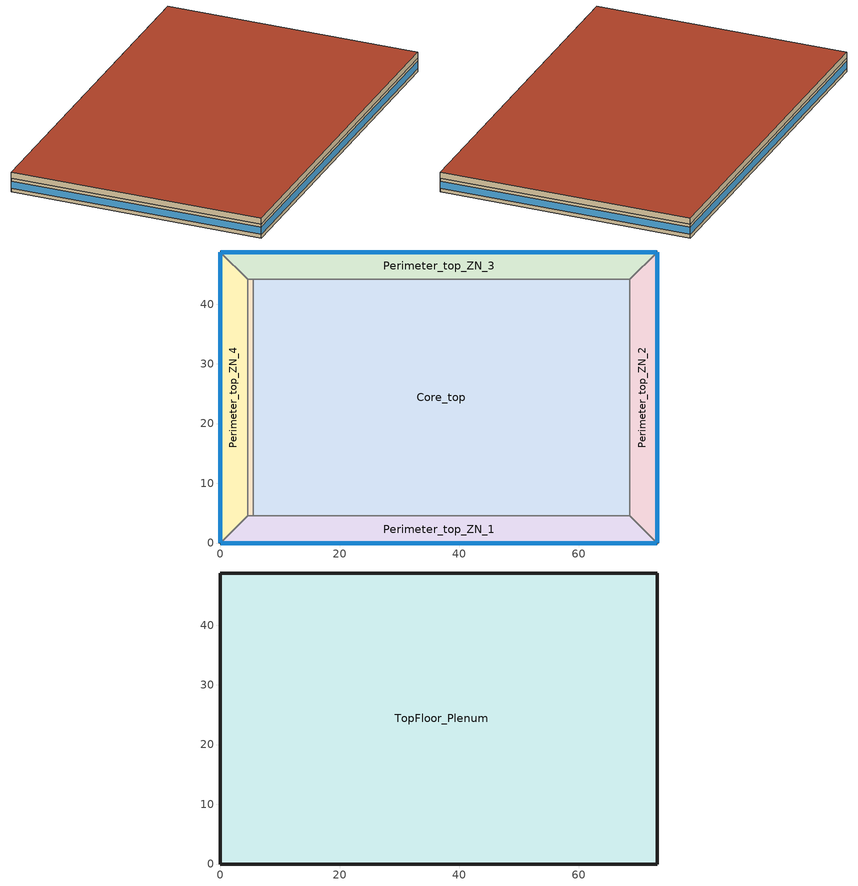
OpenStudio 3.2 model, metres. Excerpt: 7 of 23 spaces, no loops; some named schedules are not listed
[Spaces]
DataCenter_top_ZN_6
 floor adiabatic (BTAP-Int-Wall): 5.49,44.16 5.49,4.57 4.57,4.57 4.57,44.16 z43.6
 wall to Perimeter_top_ZN_4: 4.57,44.16 4.57,4.57 z43.6:46.34
 wall to Core_top: 5.49,4.57 5.49,44.16 z43.6:46.34
 wall to Perimeter_top_ZN_3: 5.49,44.16 4.57,44.16 z43.6:46.34
 wall to Perimeter_top_ZN_1: 4.57,4.57 5.49,4.57 z43.6:46.34
Perimeter_top_ZN_3
 floor adiabatic (BTAP-Int-Wall): 73.11,48.74 68.53,44.16 4.57,44.16 0,48.74 z43.6
 wall outside: 73.11,48.74 0,48.74 z43.6:46.34
 wall to Core_top: 5.49,44.16 68.53,44.16 z43.6:46.34
 wall to Perimeter_top_ZN_2: 68.53,44.16 73.11,48.74 z43.6:46.34
 wall to Perimeter_top_ZN_4: 0,48.74 4.57,44.16 z43.6:46.34
 window (BTAP-Ext-FixedWindow:U=0.220 SHGC=0.600): 73.08,48.74 0.03,48.74 z44.36:45.77
Core_top
 floor adiabatic (BTAP-Int-Wall): 68.53,44.16 68.53,4.57 5.49,4.57 5.49,44.16 z43.6
 wall to Perimeter_top_ZN_1: 5.49,4.57 68.53,4.57 z43.6:46.34
 wall to Perimeter_top_ZN_2: 68.53,4.57 68.53,44.16 z43.6:46.34
Perimeter_top_ZN_2
 floor adiabatic (BTAP-Int-Wall): 73.11,48.74 73.11,0 68.53,4.57 68.53,44.16 z43.6
 wall outside: 73.11,0 73.11,48.74 z43.6:46.34
 wall to Perimeter_top_ZN_1: 68.53,4.57 73.11,0 z43.6:46.34
 window (BTAP-Ext-FixedWindow:U=0.220 SHGC=0.600): 73.11,0.03 73.11,48.71 z44.36:45.77
Perimeter_top_ZN_1
 floor adiabatic (BTAP-Int-Wall): 68.53,4.57 73.11,0 0,0 4.57,4.57 z43.6
 wall outside: 0,0 73.11,0 z43.6:46.34
 wall to Perimeter_top_ZN_4: 4.57,4.57 0,0 z43.6:46.34
 window (BTAP-Ext-FixedWindow:U=0.220 SHGC=0.600): 0.03,0 73.08,0 z44.36:45.77
Perimeter_top_ZN_4
 floor adiabatic (BTAP-Int-Wall): 0,48.74 4.57,44.16 4.57,4.57 0,0 z43.6
 wall outside: 0,48.74 0,0 z43.6:46.34
 window (BTAP-Ext-FixedWindow:U=0.220 SHGC=0.600): 0,48.71 0,0.03 z44.36:45.77
TopFloor_Plenum
 floor to Perimeter_top_ZN_3: 73.11,48.74 68.53,44.16 4.57,44.16 0,48.74 z46.34
 floor to Perimeter_top_ZN_2: 73.11,48.74 73.11,0 68.53,4.57 68.53,44.16 z46.34
 floor to Perimeter_top_ZN_1: 68.53,4.57 73.11,0 0,0 4.57,4.57 z46.34
 floor to Perimeter_top_ZN_4: 0,48.74 4.57,44.16 4.57,4.57 0,0 z46.34
 floor to DataCenter_top_ZN_6: 5.49,44.16 5.49,4.57 4.57,4.57 4.57,44.16 z46.34
 floor to Core_top: 68.53,44.16 68.53,4.57 5.49,4.57 5.49,44.16 z46.34
 wall outside: 0,0 73.11,0 73.11,48.74 0,48.74 0,0 z46.34:47.56
 roof outside: 73.11,0 73.11,48.74 0,48.74 0,0 z47.56
[Building]
LargeOffice: North Axis {deg}=0; Default Construction Set=BTAP-Mass at hdd = 4680.0; Standards Number of Stories=13; Standards Number of Above Ground Stories=12; Standards Template=NECB2015; Standards Building Type=LargeOffice
[Site]
MONCTON INTL A_NB_CAN: Latitude {deg}=46.11; Longitude {deg}=-64.68; Time Zone {hr}=-4; Elevation {m}=70.7
[Site:WaterMainsTemperature]
Calculation Method=Correlation; Annual Average Outdoor Air Temperature {C}=6.20833; Maximum Difference In Monthly Average Outdoor Air Temperatures {deltaC}=27
[Site:GroundTemperature:BuildingSurface]
19.527, 19.502, 19.536, 19.598, 20.002, 21.64, 22.225, 22.375, 21.449, 20.121, 19.802, 19.633
[SizingPeriod:DesignDay] Barometric Pressure {Pa}=100479; Sky Clearness=0; Rain Indicator=0; Snow Indicator=0; Day of Month=21; Daylight Saving Time Indicator=0; Humidity Indicating Type=Wetbulb; Dry-Bulb Temperature Range Modifier Type=DefaultMultipliers
Name | Maximum Dry-Bulb Temperature {C} | Daily Dry-Bulb Temperature Range {deltaC} | Humidity Indicating Conditions at Maximum Dry-Bulb | Wind Speed {m/s} | Wind Direction {deg} | Month | Day Type | Solar Model Indicator | ASHRAE Taub | ASHRAE Taud
Moncton-Greater Moncton LeBla Ann Clg .4% Condns DB=>MWB | 28.7 | 10.4 | 20.9 | 5.7 | 220 | 7 | SummerDesignDay | ASHRAETau | 0.414 | 2.302
Moncton-Greater Moncton LeBla Ann Htg 99.6% Condns DB | -22.2 | 0 | -22.2 | 5.3 | 240 | 1 | WinterDesignDay | ASHRAEClearSky
[Material:NoMass] Roughness=Smooth; Thermal Absorptance=0.9; Solar Absorptance=0.7
Name | Thermal Resistance {m2-K/W} | Visible Absorptance
Typical Carpet Pad; Typical Carpet Pad 1 | 0.21648 | 0.8
Typical Insulation 1 | 5.20402 | 0.7
Typical Insulation 2 | 3.77764 | 0.7
Typical Insulation 3 | 5.46446 | 0.7
Typical Carpet Pad 2 | 1.25503 | 0.8
Typical Carpet Pad 3; Typical Carpet Pad 4 | 3.45515 | 0.8
Typical Insulation 4 | 0.454528 | 0.7
Typical Insulation 5 | 0.454545 | 0.7
[Material]
Name | Roughness | Thickness {m} | Conductivity {W/m-K} | Density {kg/m3} | Specific Heat {J/kg-K} | Thermal Absorptance | Solar Absorptance | Visible Absorptance
G05 25mm wood | MediumSmooth | 0.0254 | 0.15 | 608 | 1630 | 0.9 | 0.5 | 0.5
100mm Normalweight concrete floor 1 | MediumSmooth | 0.1016 | 2.31 | 2322 | 832
G01 13mm gypsum board 1 | Smooth | 0.0127 | 0.16 | 800 | 1090 | 0.9 | 0.7 | 0.5
4 in. Normalweight Concrete Floor 1 | MediumRough | 0.1016 | 2.31 | 2322 | 832 | 0.9 | 0.7 | 0.7
1IN Stucco 1 | Smooth | 0.0253 | 0.6918 | 1858 | 837 | 0.9 | 0.7 | 0.92
8IN CONCRETE HW RefBldg 1 | Rough | 0.2032 | 1.311 | 2240 | 836.8 | 0.9 | 0.7 | 0.7
1/2IN Gypsum 1 | Smooth | 0.0127 | 0.16 | 784.9 | 830 | 0.9 | 0.4 | 0.4
Metal Roof Surface 1; F08 Metal surface 1 | Smooth | 0.0008 | 45.28 | 7824 | 500 | 0.9 | 0.7 | 0.7
6 in. Normalweight Concrete Floor 1; 6 in. Normalweight Concrete Floor 2; 6 in. Normalweight Concrete Floor 3 | MediumRough | 0.1524 | 2.31 | 2322 | 832 | 0.9 | 0.7 | 0.7
[Construction]
BTAP-Int-Partition; BTAP-Int-Door: G05 25mm wood
BTAP-Int-Floor: 100mm Normalweight concrete floor 1, Typical Carpet Pad
BTAP-Int-Wall: G01 13mm gypsum board 1, G01 13mm gypsum board 1
BTAP-Int-Ceiling: Typical Carpet Pad, 100mm Normalweight concrete floor 1
BTAP-Int-Window: SimpleGlazing
BTAP-Ext-Floor-Mass:U-0.183: Typical Insulation 1, 4 in. Normalweight Concrete Floor 1, Typical Carpet Pad 1
BTAP-Ext-Wall-Mass:U-0.247: 1IN Stucco 1, 8IN CONCRETE HW RefBldg 1, Typical Insulation 2, 1/2IN Gypsum 1
BTAP-Ext-Roof-Metal:U-0.183: Metal Roof Surface 1, Typical Insulation 3
BTAP-Grnd-Floor-Mass:U-0.757: 6 in. Normalweight Concrete Floor 1, Typical Carpet Pad 2
BTAP-Grnd-Wall-Mass:U-0.284: 6 in. Normalweight Concrete Floor 2, Typical Carpet Pad 3
BTAP-Grnd-Roof-Mass:U-0.284: 6 in. Normalweight Concrete Floor 3, Typical Carpet Pad 4
BTAP-Ext-FixedWindow:U=0.220 SHGC=0.600; BTAP-Ext-GlassDoors:U=0.220 SHGC=0.600; BTAP-Ext-Skylights:U=0.220 SHGC=0.600; BTAP-Ext-DaylightDomes:U=0.220 SHGC=0.600; BTAP-Ext-DaylightDiffuser:U=0.220 SHGC=0.600: SimpleGlazing:U=0.220 SHGC=0.600
BTAP-Ext-Door:U-2.2: F08 Metal surface 1, Typical Insulation 4
BTAP-Ext-OverHeadDoor:U-2.2: Typical Insulation 5
[DefaultConstructionSet]
BTAP-Mass at hdd = 4680.0: Default Exterior Surface Constructions=BTAP-Mass at hdd = 4680.0; Default Interior Surface Constructions=Default Surface Constructions 2; Default Ground Contact Surface Constructions=BTAP-Mass at hdd = 4680.0 1; Default Exterior SubSurface Constructions=BTAP-Mass at hdd = 4680.0; Default Interior SubSurface Constructions=Default Sub Surface Constructions 2; Interior Partition Construction=BTAP-Int-Partition
[DefaultSurfaceConstructions]
Name | Floor Construction | Wall Construction | Roof Ceiling Construction
Default Surface Constructions 2 | BTAP-Int-Floor | BTAP-Int-Wall | BTAP-Int-Ceiling
BTAP-Mass at hdd = 4680.0 | BTAP-Ext-Floor-Mass:U-0.183 | BTAP-Ext-Wall-Mass:U-0.247 | BTAP-Ext-Roof-Metal:U-0.183
BTAP-Mass at hdd = 4680.0 1 | BTAP-Grnd-Floor-Mass:U-0.757 | BTAP-Grnd-Wall-Mass:U-0.284 | BTAP-Grnd-Roof-Mass:U-0.284
[DefaultSubSurfaceConstructions]
Name | Fixed Window Construction | Operable Window Construction | Door Construction | Glass Door Construction | Overhead Door Construction | Skylight Construction | Tubular Daylight Dome Construction | Tubular Daylight Diffuser Construction
Default Sub Surface Constructions 2 | BTAP-Int-Window | BTAP-Int-Window | BTAP-Int-Door
BTAP-Mass at hdd = 4680.0 | BTAP-Ext-FixedWindow:U=0.220 SHGC=0.600 | BTAP-Ext-FixedWindow:U=0.220 SHGC=0.600 | BTAP-Ext-Door:U-2.2 | BTAP-Ext-GlassDoors:U=0.220 SHGC=0.600 | BTAP-Ext-OverHeadDoor:U-2.2 | BTAP-Ext-Skylights:U=0.220 SHGC=0.600 | BTAP-Ext-DaylightDomes:U=0.220 SHGC=0.600 | BTAP-Ext-DaylightDiffuser:U=0.220 SHGC=0.600
[WindowMaterial:SimpleGlazingSystem] U-Factor {W/m2-K}=2.2; Solar Heat Gain Coefficient=0.6; Visible Transmittance=0.21
SimpleGlazing; SimpleGlazing:U=0.220 SHGC=0.600
[Space] Building Story=Building Story 3
Name | Space Type | Thermal Zone | Part of Total Floor Area
DataCenter_top_ZN_6 | Space Function Office open plan | ALL_ST=Office open plan_FL=Building Story 3_SCH=A 1
Perimeter_top_ZN_3 | Space Function Office open plan | ALL_ST=Office open plan_FL=Building Story 3_SCH=A 2 | Yes
Core_top | Space Function Office open plan | ALL_ST=Office open plan_FL=Building Story 3_SCH=A 3 | Yes
Perimeter_top_ZN_2 | Space Function Office open plan | ALL_ST=Office open plan_FL=Building Story 3_SCH=A 4 | Yes
Perimeter_top_ZN_1 | Space Function Office open plan | ALL_ST=Office open plan_FL=Building Story 3_SCH=A 5 | Yes
TopFloor_Plenum | Space Function - undefined - | ALL_ST=- undefined -_FL=Building Story 3_SCH=A | No
Perimeter_top_ZN_4 | Space Function Office open plan | ALL_ST=Office open plan_FL=Building Story 3_SCH=A | Yes
[BuildingStory]
Building Story 3: Nominal Z Coordinate {m}=43.5952
[SpaceType] Standards Building Type=Space Function
Name | Default Schedule Set | Design Specification Outdoor Air Object | Standards Space Type
Space Function Office open plan | Space Function Office open plan Schedule Set | Space Function Office open plan Ventilation | Office open plan
Space Function - undefined - | Space Function - undefined - Schedule Set | Space Function - undefined - Ventilation | - undefined -
[DesignSpecification:OutdoorAir]
Name | Outdoor Air Flow per Person {m3/s-person} | Outdoor Air Flow per Floor Area {m3/s-m2} | Outdoor Air Flow Air Changes per Hour {1/hr} | Outdoor Air Method
Space Function - undefined - Ventilation | 0 | 0 | 0
Space Function Office open plan Ventilation | 0.0142188 |  |  | Sum
[DefaultScheduleSet] Infiltration Schedule=Always On
Name | Number of People Schedule | People Activity Level Schedule | Lighting Schedule | Electric Equipment Schedule
Space Function - undefined - Schedule Set
Space Function Office open plan Schedule Set | NECB-A-Occupancy | NECB-Activity | NECB-A-Occupancy-NECB-A-Lighting-0.2-0.1-0.67-Light Ruleset | NECB-A-Electric-Equipment
[ThermostatSetpoint:DualSetpoint]
Name | Heating Setpoint Temperature Schedule | Cooling Setpoint Temperature Schedule
Space Function Office open plan Thermostat 43; Space Function Office open plan Thermostat 50; Space Function Office open plan Thermostat 52; Space Function Office open plan Thermostat 53; Space Function Office open plan Thermostat 55; Space Function Office open plan Thermostat 56 | NECB-A-Thermostat Setpoint-Heating | NECB-A-Thermostat Setpoint-Cooling
Space Function - undefined - Thermostat 8
[People:Definition]
Space Function Office open plan People Definition: Number of People Calculation Method=People/Area; People per Space Floor Area {person/m2}=0.0500182; Fraction Radiant=0.3
[People]
Space Function Office open plan People: People Definition=Space Function Office open plan People Definition; Space or SpaceType=Space Function Office open plan; Work Efficiency Schedule=Work Efficiency Schedule; Clothing Insulation Schedule=Clothing Schedule; Air Velocity Schedule=Air Velocity Schedule; Multiplier=1
[Lights:Definition]
Space Function Office open plan Lights Definition: Design Level Calculation Method=Watts/Area; Watts per Space Floor Area {W/m2}=10.6039; Fraction Radiant=0.5; Fraction Visible=0.2
[Lights]
Space Function Office open plan Lights: Lights Definition=Space Function Office open plan Lights Definition; Space or SpaceType=Space Function Office open plan; Fraction Replaceable=1
[ElectricEquipment:Definition]
Space Function Office open plan Elec Equip Definition: Design Level Calculation Method=Watts/Area; Watts per Space Floor Area {W/m2}=7.50273; Fraction Radiant=0.5
[ElectricEquipment]
Space Function Office open plan Elec Equip: Electric Equipment Definition=Space Function Office open plan Elec Equip Definition; Space or SpaceType=Space Function Office open plan
[SpaceInfiltration:DesignFlowRate] Schedule=Always On Discrete; Design Flow Rate Calculation Method=Flow/ExteriorArea; Flow per Exterior Surface Area {m3/s-m2}=0.00025; Constant Term Coefficient=0; Temperature Term Coefficient=0; Velocity Term Coefficient=0.224; Velocity Squared Term Coefficient=0
Name | Space or SpaceType
Perimeter_top_ZN_1 Infiltration | Perimeter_top_ZN_1
Perimeter_top_ZN_2 Infiltration | Perimeter_top_ZN_2
Perimeter_top_ZN_3 Infiltration | Perimeter_top_ZN_3
Perimeter_top_ZN_4 Infiltration | Perimeter_top_ZN_4
TopFloor_Plenum Infiltration | TopFloor_Plenum
[ThermalZone] Use Ideal Air Loads=No
Name | Thermostat
ALL_ST=Office open plan_FL=Building Story 3_SCH=A | Space Function Office open plan Thermostat 43
ALL_ST=- undefined -_FL=Building Story 3_SCH=A | Space Function - undefined - Thermostat 8
ALL_ST=Office open plan_FL=Building Story 3_SCH=A 1 | Space Function Office open plan Thermostat 50
ALL_ST=Office open plan_FL=Building Story 3_SCH=A 2 | Space Function Office open plan Thermostat 52
ALL_ST=Office open plan_FL=Building Story 3_SCH=A 3 | Space Function Office open plan Thermostat 53
ALL_ST=Office open plan_FL=Building Story 3_SCH=A 4 | Space Function Office open plan Thermostat 55
ALL_ST=Office open plan_FL=Building Story 3_SCH=A 5 | Space Function Office open plan Thermostat 56
[Sizing:Zone] Zone Cooling Design Supply Air Temperature Input Method=SupplyAirTemperature; Zone Cooling Design Supply Air Temperature {C}=14; Zone Cooling Design Supply Air Temperature Difference {deltaC}=11.11; Zone Heating Design Supply Air Temperature Input Method=SupplyAirTemperature; Zone Heating Design Supply Air Temperature {C}=40; Zone Heating Design Supply Air Temperature Difference {deltaC}=11.11; Zone Cooling Design Supply Air Humidity Ratio {kg-H2O/kg-air}=0.0085; Zone Heating Design Supply Air Humidity Ratio {kg-H2O/kg-air}=0.008; Cooling Design Air Flow Method=DesignDay; Heating Design Air Flow Method=DesignDay; Account for Dedicated Outdoor Air System=No; Dedicated Outdoor Air System Control Strategy=NeutralSupplyAir; Dedicated Outdoor Air Low Setpoint Temperature for Design {C}=autosize; Dedicated Outdoor Air High Setpoint Temperature for Design {C}=autosize
ALL_ST=- undefined -_FL=Building Story 1_SCH=A; ALL_ST=- undefined -_FL=Building Story 3_SCH=A; ALL_ST=- undefined -_FL=Building Story 2_SCH=A
[Foundation:Kiva]
Bldg Kiva Foundation: Wall Height Above Grade {m}=0; Wall Depth Below Slab {m}=0
[Foundation:Kiva:Settings]

[AvailabilityManager:NightCycle] Applicability Schedule=Always On Discrete; Control Type=CycleOnAny; Thermostat Tolerance {deltaC}=1; Cycling Run Time {s}=3600
Availability Manager Night Cycle 1; Availability Manager Night Cycle 2; Availability Manager Night Cycle 3; Availability Manager Night Cycle 4; Availability Manager Night Cycle 5
[EnergyManagementSystem:Sensor] Output Variable or Output Meter Index Key=Environment; Output Variable or Output Meter=Site Outdoor Air Drybulb Temperature
OAT; OAT_1; OAT_2; OAT_3
[EnergyManagementSystem:Actuator] Actuated Component Type=Schedule:Year; Actuated Component Control Type=Schedule Value
Name | Actuated Component
sys4mixedshrnonescdxshcgssfcvzhbhwzcnonesrfnoneHtgSch0; sys6mixedshrnoneshchwsccchwssfvvzhbhwzcnonesrfvv1HtgSch0; sys6mixedshrnoneshchwsccchwssfvvzhbhwzcnonesrfvv2HtgSch0; sys6mixedshrnoneshchwsccchwssfvvzhbhwzcnonesrfvv3HtgSch0 | NECB-A-Thermostat Setpoint-Heating
sys4mixedshrnonescdxshcgssfcvzhbhwzcnonesrfnoneClgSch0; sys6mixedshrnoneshchwsccchwssfvvzhbhwzcnonesrfvv1ClgSch0; sys6mixedshrnoneshchwsccchwssfvvzhbhwzcnonesrfvv2ClgSch0; sys6mixedshrnoneshchwsccchwssfvvzhbhwzcnonesrfvv3ClgSch0 | NECB-A-Thermostat Setpoint-Cooling
[EnergyManagementSystem:Program]
sys4mixedshrnonescdxshcgssfcvzhbhwzcnonesrfnoneOptimumStartProg0: IF DaylightSavings==0 && DayOfWeek>1 && Hour==5 && OAT<23.9 && OAT>1.7; SET sys4mixedshrnonescdxshcgssfcvzhbhwzcnonesrfnoneClgSch0 = 29.4; SET sys4mixedshrnonescdxshcgssfcvzhbhwzcnonesrfnoneHtgSch0 = 15.6; ELSEIF DaylightSavings==0 && DayOfWeek==1 && Hour==7 && OAT<23.9 && OAT>1.7; SET sys4mixedshrnonescdxshcgssfcvzhbhwzcnonesrfnoneClgSch0 = 29.4; SET sys4mixedshrnonescdxshcgssfcvzhbhwzcnonesrfnoneHtgSch0 = 15.6; ELSEIF DaylightSavings==1 && DayOfWeek>1 && Hour==4 && OAT<23.9 && OAT>1.7; SET sys4mixedshrnonescdxshcgssfcvzhbhwzcnonesrfnoneClgSch0 = 29.4; SET sys4mixedshrnonescdxshcgssfcvzhbhwzcnonesrfnoneHtgSch0 = 15.6; ELSEIF DaylightSavings==1 && DayOfWeek==1 && Hour==6 && OAT<23.9 && OAT>1.7; SET sys4mixedshrnonescdxshcgssfcvzhbhwzcnonesrfnoneClgSch0 = 29.4; SET sys4mixedshrnonescdxshcgssfcvzhbhwzcnonesrfnoneHtgSch0 = 15.6; ELSE; SET sys4mixedshrnonescdxshcgssfcvzhbhwzcnonesrfnoneClgSch0 = NULL; SET sys4mixedshrnonescdxshcgssfcvzhbhwzcnonesrfnoneHtgSch0 = NULL; ENDIF
sys6mixedshrnoneshchwsccchwssfvvzhbhwzcnonesrfvv1OptimumStartProg0: IF DaylightSavings==0 && DayOfWeek>1 && Hour==5 && OAT_1<23.9 && OAT_1>1.7; SET sys6mixedshrnoneshchwsccchwssfvvzhbhwzcnonesrfvv1ClgSch0 = 29.4; SET sys6mixedshrnoneshchwsccchwssfvvzhbhwzcnonesrfvv1HtgSch0 = 15.6; ELSEIF DaylightSavings==0 && DayOfWeek==1 && Hour==7 && OAT_1<23.9 && OAT_1>1.7; SET sys6mixedshrnoneshchwsccchwssfvvzhbhwzcnonesrfvv1ClgSch0 = 29.4; SET sys6mixedshrnoneshchwsccchwssfvvzhbhwzcnonesrfvv1HtgSch0 = 15.6; ELSEIF DaylightSavings==1 && DayOfWeek>1 && Hour==4 && OAT_1<23.9 && OAT_1>1.7; SET sys6mixedshrnoneshchwsccchwssfvvzhbhwzcnonesrfvv1ClgSch0 = 29.4; SET sys6mixedshrnoneshchwsccchwssfvvzhbhwzcnonesrfvv1HtgSch0 = 15.6; ELSEIF DaylightSavings==1 && DayOfWeek==1 && Hour==6 && OAT_1<23.9 && OAT_1>1.7; SET sys6mixedshrnoneshchwsccchwssfvvzhbhwzcnonesrfvv1ClgSch0 = 29.4; SET sys6mixedshrnoneshchwsccchwssfvvzhbhwzcnonesrfvv1HtgSch0 = 15.6; ELSE; SET sys6mixedshrnoneshchwsccchwssfvvzhbhwzcnonesrfvv1ClgSch0 = NULL; SET sys6mixedshrnoneshchwsccchwssfvvzhbhwzcnonesrfvv1HtgSch0 = NULL; ENDIF
sys6mixedshrnoneshchwsccchwssfvvzhbhwzcnonesrfvv2OptimumStartProg0: IF DaylightSavings==0 && DayOfWeek>1 && Hour==5 && OAT_2<23.9 && OAT_2>1.7; SET sys6mixedshrnoneshchwsccchwssfvvzhbhwzcnonesrfvv2ClgSch0 = 29.4; SET sys6mixedshrnoneshchwsccchwssfvvzhbhwzcnonesrfvv2HtgSch0 = 15.6; ELSEIF DaylightSavings==0 && DayOfWeek==1 && Hour==7 && OAT_2<23.9 && OAT_2>1.7; SET sys6mixedshrnoneshchwsccchwssfvvzhbhwzcnonesrfvv2ClgSch0 = 29.4; SET sys6mixedshrnoneshchwsccchwssfvvzhbhwzcnonesrfvv2HtgSch0 = 15.6; ELSEIF DaylightSavings==1 && DayOfWeek>1 && Hour==4 && OAT_2<23.9 && OAT_2>1.7; SET sys6mixedshrnoneshchwsccchwssfvvzhbhwzcnonesrfvv2ClgSch0 = 29.4; SET sys6mixedshrnoneshchwsccchwssfvvzhbhwzcnonesrfvv2HtgSch0 = 15.6; ELSEIF DaylightSavings==1 && DayOfWeek==1 && Hour==6 && OAT_2<23.9 && OAT_2>1.7; SET sys6mixedshrnoneshchwsccchwssfvvzhbhwzcnonesrfvv2ClgSch0 = 29.4; SET sys6mixedshrnoneshchwsccchwssfvvzhbhwzcnonesrfvv2HtgSch0 = 15.6; ELSE; SET sys6mixedshrnoneshchwsccchwssfvvzhbhwzcnonesrfvv2ClgSch0 = NULL; SET sys6mixedshrnoneshchwsccchwssfvvzhbhwzcnonesrfvv2HtgSch0 = NULL; ENDIF
sys6mixedshrnoneshchwsccchwssfvvzhbhwzcnonesrfvv3OptimumStartProg0: IF DaylightSavings==0 && DayOfWeek>1 && Hour==5 && OAT_3<23.9 && OAT_3>1.7; SET sys6mixedshrnoneshchwsccchwssfvvzhbhwzcnonesrfvv3ClgSch0 = 29.4; SET sys6mixedshrnoneshchwsccchwssfvvzhbhwzcnonesrfvv3HtgSch0 = 15.6; ELSEIF DaylightSavings==0 && DayOfWeek==1 && Hour==7 && OAT_3<23.9 && OAT_3>1.7; SET sys6mixedshrnoneshchwsccchwssfvvzhbhwzcnonesrfvv3ClgSch0 = 29.4; SET sys6mixedshrnoneshchwsccchwssfvvzhbhwzcnonesrfvv3HtgSch0 = 15.6; ELSEIF DaylightSavings==1 && DayOfWeek>1 && Hour==4 && OAT_3<23.9 && OAT_3>1.7; SET sys6mixedshrnoneshchwsccchwssfvvzhbhwzcnonesrfvv3ClgSch0 = 29.4; SET sys6mixedshrnoneshchwsccchwssfvvzhbhwzcnonesrfvv3HtgSch0 = 15.6; ELSEIF DaylightSavings==1 && DayOfWeek==1 && Hour==6 && OAT_3<23.9 && OAT_3>1.7; SET sys6mixedshrnoneshchwsccchwssfvvzhbhwzcnonesrfvv3ClgSch0 = 29.4; SET sys6mixedshrnoneshchwsccchwssfvvzhbhwzcnonesrfvv3HtgSch0 = 15.6; ELSE; SET sys6mixedshrnoneshchwsccchwssfvvzhbhwzcnonesrfvv3ClgSch0 = NULL; SET sys6mixedshrnoneshchwsccchwssfvvzhbhwzcnonesrfvv3HtgSch0 = NULL; ENDIF
[EnergyManagementSystem:ProgramCallingManager]
sys4mixedshrnonescdxshcgssfcvzhbhwzcnonesrfnoneOptimumStartCallingManager0: BeginTimestepBeforePredictor; sys4mixedshrnonescdxshcgssfcvzhbhwzcnonesrfnoneOptimumStartProg0
sys6mixedshrnoneshchwsccchwssfvvzhbhwzcnonesrfvv1OptimumStartCallingManager0: BeginTimestepBeforePredictor; sys6mixedshrnoneshchwsccchwssfvvzhbhwzcnonesrfvv1OptimumStartProg0
sys6mixedshrnoneshchwsccchwssfvvzhbhwzcnonesrfvv2OptimumStartCallingManager0: BeginTimestepBeforePredictor; sys6mixedshrnoneshchwsccchwssfvvzhbhwzcnonesrfvv2OptimumStartProg0
sys6mixedshrnoneshchwsccchwssfvvzhbhwzcnonesrfvv3OptimumStartCallingManager0: BeginTimestepBeforePredictor; sys6mixedshrnoneshchwsccchwssfvvzhbhwzcnonesrfvv3OptimumStartProg0
[Schedule:Ruleset]
Always On: Default Day Schedule=Always On Default
Clothing Schedule: Default Day Schedule=Clothing Schedule Default Winter Clothes
Air Velocity Schedule: Default Day Schedule=Air Velocity Schedule Default
Work Efficiency Schedule: Default Day Schedule=Work Efficiency Schedule Default
NECB-A-Occupancy: Default Day Schedule=NECB-A-Occupancy Default
NECB-Activity: Default Day Schedule=NECB-Activity Default; Summer Design Day Schedule=NECB-Activity Summer Design Day; Winter Design Day Schedule=NECB-Activity Winter Design Day
NECB-A-Electric-Equipment: Default Day Schedule=NECB-A-Electric-Equipment Default
NECB-A-Thermostat Setpoint-Heating: Default Day Schedule=NECB-A-Thermostat Setpoint-Heating Default
NECB-A-Thermostat Setpoint-Cooling: Default Day Schedule=NECB-A-Thermostat Setpoint-Cooling Default
NECB-A-Occupancy-NECB-A-Lighting-0.2-0.1-0.67-Light Ruleset: Default Day Schedule=NECB-A-Occupancy-NECB-A-Lighting-0.2-0.1-0.67-Light Default
[Schedule:Day]
NECB-A-Occupancy Default: 7, 0, 0, 8, 0, 0.1, 9, 0, 0.7, 12, 0, 0.9, 14, 0, 0.5, 17, 0, 0.9, 18, 0, 0.7, 19, 0, 0.3, 23, 0, 0.1, 24, 0, 0
NECB-Activity Default; NECB-Activity Winter Design Day; NECB-Activity Summer Design Day: 24, 0, 130
NECB-A-Thermostat Setpoint-Heating Default: 6, 0, 18, 7, 0, 20, 21, 0, 22, 24, 0, 18
NECB-A-Thermostat Setpoint-Cooling Default: 6, 0, 35, 21, 0, 24, 24, 0, 35
[Schedule:Rule] Date Specification Type=DateRange; Start Month=1; Start Day=1; End Month=12; End Day=31
Name | Schedule Ruleset | Rule Order | Day Schedule | Apply Monday | Apply Tuesday | Apply Wednesday | Apply Thursday | Apply Friday | Apply Saturday | Apply Sunday
Schedule Rule 2 | NECB-A-Occupancy | 2 | NECB-A-Occupancy Default|Wkdy Day | Yes | Yes | Yes | Yes | Yes
Schedule Rule 3 | NECB-A-Occupancy | 1 | NECB-A-Occupancy Sat Day |  |  |  |  |  | Yes
Schedule Rule 4 | NECB-A-Occupancy | 0 | NECB-A-Occupancy Sun|Hol Day |  |  |  |  |  |  | Yes
Schedule Rule 11 | NECB-A-Thermostat Setpoint-Heating | 2 | NECB-A-Thermostat Setpoint-Heating Default|Wkdy Day | Yes | Yes | Yes | Yes | Yes
Schedule Rule 12 | NECB-A-Thermostat Setpoint-Heating | 1 | NECB-A-Thermostat Setpoint-Heating Sat Day |  |  |  |  |  | Yes
Schedule Rule 13 | NECB-A-Thermostat Setpoint-Heating | 0 | NECB-A-Thermostat Setpoint-Heating Sun|Hol Day |  |  |  |  |  |  | Yes
Schedule Rule 14 | NECB-A-Thermostat Setpoint-Cooling | 2 | NECB-A-Thermostat Setpoint-Cooling Default|Wkdy Day | Yes | Yes | Yes | Yes | Yes
Schedule Rule 15 | NECB-A-Thermostat Setpoint-Cooling | 1 | NECB-A-Thermostat Setpoint-Cooling Sat Day |  |  |  |  |  | Yes
Schedule Rule 16 | NECB-A-Thermostat Setpoint-Cooling | 0 | NECB-A-Thermostat Setpoint-Cooling Sun|Hol Day |  |  |  |  |  |  | Yes
[Schedule:Constant]
Always On Discrete: Value=1
